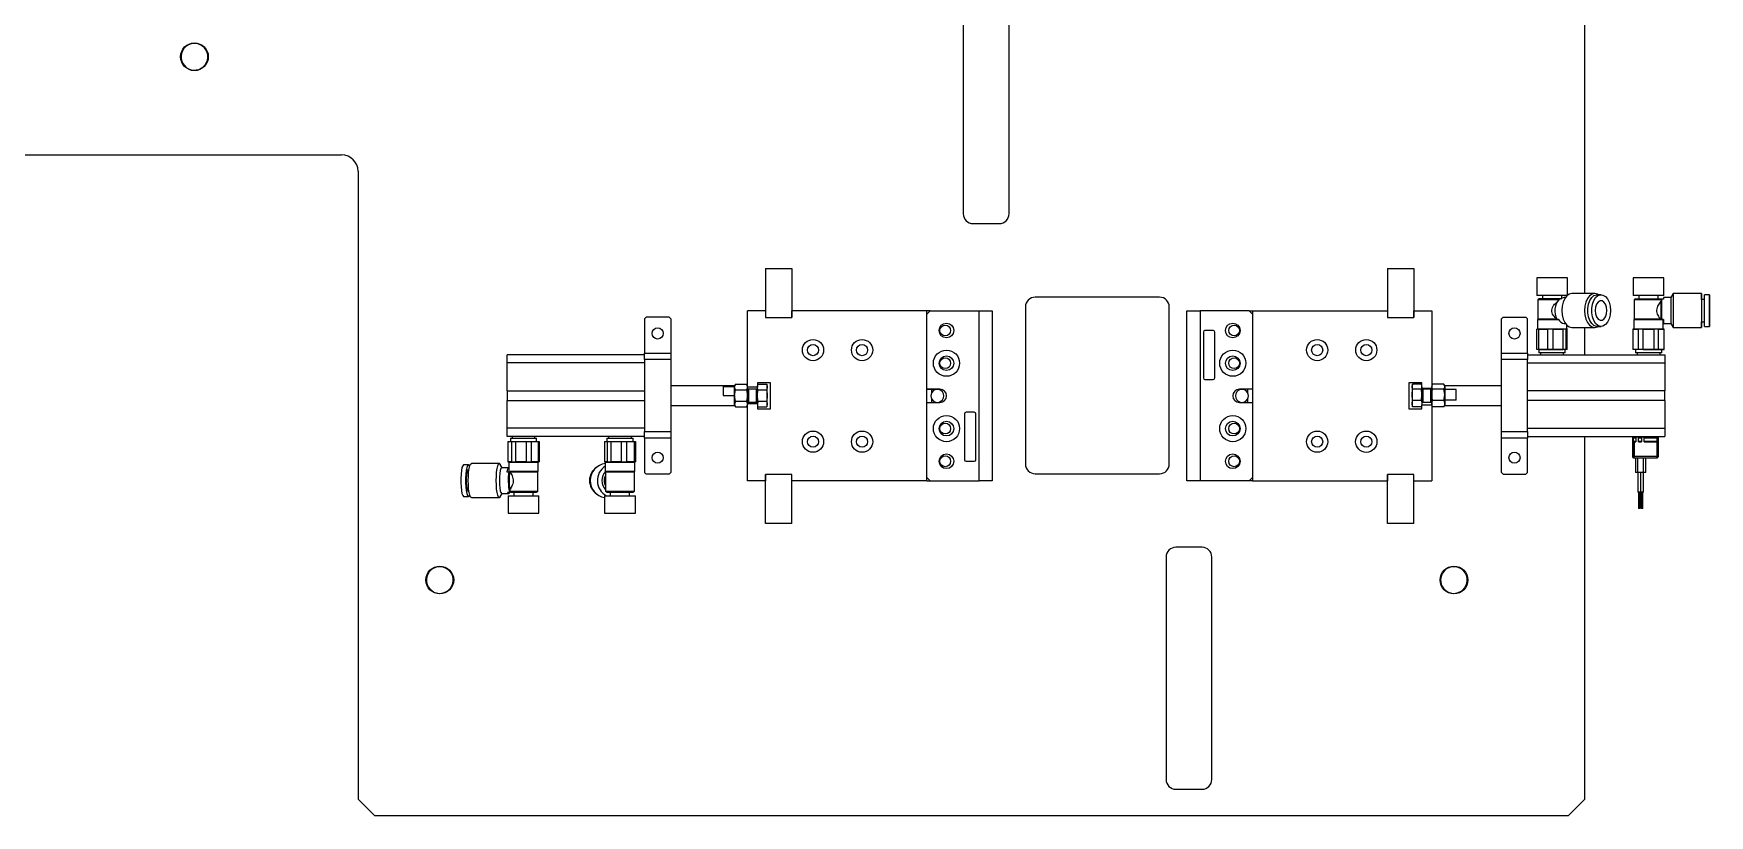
# Model space of a CAD drawing. Header units: millimetres. Extents: x 15 to 836, y 5 to 589.
# Drawn here: x 155.5 to 411.6, y 291.2 to 410.8 of the extents above; entities that cross this region are included whole.
import ezdxf

# ---------------------------------------------------------------- set-up
doc = ezdxf.new("R2010")
doc.units = ezdxf.units.MM

msp = doc.modelspace()

# ---------------------------------------------------------------- linework, layer by layer
at = {"color": 7, "linetype": 'Continuous', "lineweight": 25}
for p, q in [((392.56, 371.03), (392.56, 428.44)), ((297.56, 417.23), (297.56, 383.23)), ((304.56, 383.23), (304.56, 417.23)), ((82.56, 392.23), (202.56, 392.23)), ((205.06, 389.73), (205.06, 293.73)), ((299.06, 381.73), (303.06, 381.73)), ((267.35, 374.88), (271.35, 374.88)), ((267.35, 374.88), (267.35, 367.38)), ((271.35, 374.88), (271.35, 367.38)), ((362.41, 374.88), (366.41, 374.88)), ((362.41, 374.88), (362.41, 367.38)), ((366.41, 374.88), (366.41, 367.38)), ((385.21, 373.43), (385.21, 370.75)), ((386.17, 373.43), (385.21, 373.43)), ((389.91, 373.43), (386.17, 373.43)), ((389.91, 370.78), (389.91, 373.43)), ((399.96, 373.43), (399.96, 370.75)), ((402.31, 373.43), (399.96, 373.43)), ((404.66, 373.43), (402.31, 373.43)), ((404.66, 370.75), (404.66, 373.43)), ((307.06, 368.98), (307.06, 344.98)), ((327.56, 370.48), (308.56, 370.48)), ((329.06, 344.98), (329.06, 368.98)), ((386.17, 370.75), (385.21, 370.75)), ((385.61, 370.2), (385.36, 370.06)), ((385.36, 370.06), (385.36, 367.1)), ((388.51, 370.06), (385.36, 370.06)), ((388.9, 370.2), (385.61, 370.2)), ((386.09, 370.75), (386.09, 370.2)), ((389.89, 370.75), (386.17, 370.75)), ((388.87, 370.18), (388.63, 370.18)), ((389.04, 370.3), (389.04, 370.75)), ((389.57, 370.4), (389.41, 370.4)), ((394.08, 371.03), (390.58, 371.03)), ((395.04, 370.85), (394.44, 370.85)), ((402.31, 370.75), (399.96, 370.75)), ((400.36, 370.2), (400.11, 370.06)), ((400.11, 370.06), (400.11, 367.1)), ((404.28, 370.06), (400.11, 370.06)), ((400.36, 370.2), (404.26, 370.2)), ((400.84, 370.75), (400.84, 370.2)), ((404.66, 370.75), (402.31, 370.75)), ((403.79, 370.2), (403.79, 370.75)), ((404.21, 369.85), (404.28, 370.06)), ((404.28, 370.06), (404.23, 370.18)), ((404.61, 370.18), (404.31, 370.18)), ((405.7, 370.4), (404.61, 370.4)), ((406.06, 371.03), (405.7, 370.4)), ((410.41, 371.03), (406.06, 371.03)), ((410.86, 370.13), (410.41, 370.13)), ((411.61, 370.85), (410.86, 370.85)), ((249.1, 367.43), (248.85, 367.18)), ((248.85, 367.18), (248.85, 361.93)), ((252.6, 367.43), (249.1, 367.43)), ((252.85, 367.18), (252.6, 367.43)), ((252.85, 367.18), (252.85, 361.93)), ((267.35, 368.38), (264.6, 368.38)), ((264.6, 356.73), (264.6, 368.38)), ((267.35, 368.38), (267.35, 367.38)), ((267.35, 367.38), (271.35, 367.38)), ((292, 368.38), (271.35, 368.38)), ((271.35, 367.38), (271.35, 368.38)), ((292.5, 368.38), (292, 368.38)), ((292.5, 368.38), (292, 367.88)), ((292, 342.38), (292, 368.38)), ((292.5, 368.38), (300, 368.38)), ((300, 342.38), (300, 368.38)), ((300, 368.38), (302, 368.38)), ((302, 368.38), (302, 342.38)), ((331.76, 342.38), (331.76, 368.38)), ((331.76, 368.38), (333.76, 368.38)), ((333.76, 368.38), (333.76, 342.38)), ((341.26, 368.38), (333.76, 368.38)), ((341.26, 368.38), (341.76, 368.38)), ((341.76, 367.88), (341.26, 368.38)), ((341.76, 368.38), (341.76, 342.38)), ((341.76, 368.38), (362.41, 368.38)), ((362.41, 368.38), (362.41, 367.38)), ((362.41, 367.38), (366.41, 367.38)), ((366.41, 367.38), (366.41, 368.38)), ((366.41, 368.38), (369.16, 368.38)), ((369.16, 368.38), (369.16, 356.53)), ((380.06, 367.43), (379.81, 367.18)), ((379.81, 361.93), (379.81, 367.18)), ((380.06, 367.43), (383.56, 367.43)), ((383.81, 367.18), (383.56, 367.43)), ((383.81, 361.93), (383.81, 367.18)), ((385.41, 367.1), (385.31, 367)), ((385.31, 367), (385.31, 365.6)), ((388.6, 367), (385.31, 367)), ((388.31, 367.1), (385.36, 367.1)), ((388.32, 367.08), (388.26, 367.1)), ((388.56, 367.08), (388.32, 367.08)), ((389.41, 366.45), (389.57, 366.45)), ((400.16, 367.1), (400.06, 367)), ((400.06, 367), (400.06, 365.6)), ((404.56, 367), (400.06, 367)), ((404.14, 367.1), (400.11, 367.1)), ((404.13, 367.08), (404.08, 367.1)), ((404.21, 367.08), (404.13, 367.08)), ((404.31, 367.08), (404.21, 367.08)), ((404.61, 367.08), (404.31, 367.08)), ((404.56, 367), (404.49, 367.08)), ((404.56, 365.6), (404.56, 367)), ((404.61, 366.45), (405.7, 366.45)), ((405.7, 366.45), (406.06, 365.83)), ((410.41, 366.73), (410.86, 366.73)), ((334.26, 365.13), (334.26, 358.13)), ((335.76, 365.38), (334.51, 365.38)), ((336.01, 358.13), (336.01, 365.13)), ((385.31, 365.6), (385.22, 365.58)), ((385.22, 365.58), (385.25, 365.58)), ((385.25, 365.58), (385.23, 365.56)), ((385.55, 365.56), (385.23, 365.56)), ((385.23, 362.45), (385.23, 365.56)), ((389.81, 365.6), (385.31, 365.6)), ((385.55, 365.56), (385.7, 365.58)), ((385.55, 362.49), (385.55, 365.56)), ((385.7, 365.58), (386.75, 365.58)), ((386.75, 365.58), (386.9, 365.56)), ((387.7, 365.56), (386.9, 365.56)), ((386.9, 362.49), (386.9, 365.56)), ((387.7, 365.56), (387.86, 365.58)), ((387.7, 362.49), (387.7, 365.56)), ((387.86, 365.58), (389.06, 365.58)), ((389.06, 365.58), (389.23, 365.56)), ((389.71, 365.56), (389.23, 365.56)), ((389.23, 362.49), (389.23, 365.56)), ((389.71, 365.56), (389.73, 365.58)), ((389.71, 362.45), (389.71, 365.56)), ((389.73, 365.58), (389.91, 365.58)), ((389.81, 365.6), (389.81, 366.17)), ((389.91, 365.58), (389.81, 365.6)), ((389.89, 362.45), (389.89, 365.56)), ((390.58, 365.83), (394.08, 365.83)), ((392.56, 361.68), (392.56, 365.83)), ((394.44, 366), (395.04, 366)), ((400.06, 365.6), (399.91, 365.56)), ((399.91, 365.56), (399.91, 362.45)), ((399.95, 365.56), (399.91, 365.56)), ((399.95, 365.56), (400.04, 365.58)), ((399.95, 362.45), (399.95, 365.56)), ((400.04, 365.58), (400.69, 365.58)), ((404.56, 365.6), (400.06, 365.6)), ((400.69, 365.58), (400.78, 365.56)), ((401.48, 365.56), (400.78, 365.56)), ((400.78, 362.45), (400.78, 365.56)), ((401.48, 365.56), (401.66, 365.58)), ((401.48, 362.49), (401.48, 365.56)), ((401.66, 365.58), (402.97, 365.58)), ((402.97, 365.58), (403.15, 365.56)), ((403.84, 365.56), (403.15, 365.56)), ((403.15, 362.49), (403.15, 365.56)), ((403.84, 365.56), (403.93, 365.58)), ((403.84, 362.49), (403.84, 365.56)), ((403.93, 365.58), (404.59, 365.58)), ((404.71, 365.56), (404.56, 365.6)), ((404.59, 365.58), (404.68, 365.56)), ((404.68, 365.56), (404.71, 365.56)), ((404.68, 362.49), (404.68, 365.56)), ((404.71, 362.45), (404.71, 365.56)), ((406.06, 365.83), (410.41, 365.83)), ((410.86, 366), (411.61, 366)), ((248.85, 361.68), (227.85, 361.68)), ((227.85, 360.42), (227.85, 361.68)), ((248.85, 360.93), (248.85, 361.93)), ((248.85, 361.93), (252.85, 361.93)), ((252.85, 361.93), (252.85, 360.93)), ((379.81, 361.93), (383.81, 361.93)), ((379.81, 360.93), (379.81, 361.93)), ((383.81, 361.93), (383.81, 360.93)), ((383.81, 361.68), (404.81, 361.68)), ((385.38, 362.45), (385.23, 362.45)), ((386.96, 362.45), (385.38, 362.45)), ((385.55, 362.49), (386.9, 362.49)), ((385.56, 362.45), (385.56, 361.95)), ((389.56, 361.95), (385.56, 361.95)), ((385.81, 361.95), (385.81, 361.68)), ((386.9, 362.49), (387.7, 362.49)), ((386.9, 362.49), (386.96, 362.45)), ((387.66, 362.45), (386.96, 362.45)), ((387.7, 362.49), (387.66, 362.45)), ((389.47, 362.45), (387.66, 362.45)), ((387.7, 362.49), (389.23, 362.49)), ((389.31, 361.68), (389.31, 361.95)), ((389.71, 362.45), (389.47, 362.45)), ((389.56, 361.95), (389.56, 362.45)), ((389.89, 362.45), (389.71, 362.45)), ((399.95, 362.45), (399.91, 362.45)), ((400.78, 362.45), (399.95, 362.45)), ((400.31, 362.45), (400.31, 361.95)), ((404.31, 361.95), (400.31, 361.95)), ((400.56, 361.95), (400.56, 361.68)), ((401.15, 362.45), (400.78, 362.45)), ((403.12, 362.45), (401.15, 362.45)), ((401.48, 362.49), (403.15, 362.49)), ((403.15, 362.49), (403.12, 362.45)), ((403.73, 362.45), (403.12, 362.45)), ((403.15, 362.49), (403.84, 362.49)), ((403.84, 362.49), (403.73, 362.45)), ((404.71, 362.45), (403.73, 362.45)), ((403.84, 362.49), (404.68, 362.49)), ((404.06, 361.68), (404.06, 361.95)), ((404.31, 361.95), (404.31, 362.45)), ((404.81, 361.68), (404.81, 360.42)), ((248.85, 360.42), (227.85, 360.42)), ((227.85, 356.18), (227.85, 360.42)), ((248.85, 360.93), (248.85, 349.93)), ((252.85, 360.93), (248.85, 360.93)), ((252.85, 360.93), (252.85, 349.93)), ((383.81, 360.93), (379.81, 360.93)), ((379.81, 349.93), (379.81, 360.93)), ((383.81, 349.93), (383.81, 360.93)), ((383.81, 360.42), (404.81, 360.42)), ((404.81, 360.42), (404.81, 356.18)), ((227.85, 356.18), (248.85, 356.18)), ((227.85, 356.18), (227.85, 354.68)), ((262.6, 356.93), (252.85, 356.93)), ((260.85, 356.81), (262.6, 356.81)), ((260.85, 356.81), (260.85, 355.42)), ((262.73, 357.16), (262.6, 356.93)), ((262.6, 356.73), (262.73, 357.16)), ((262.6, 356.73), (262.6, 356.93)), ((262.73, 356.3), (262.6, 356.73)), ((262.6, 355.43), (262.6, 356.73)), ((262.6, 355.43), (262.73, 356.3)), ((262.73, 357.16), (264.46, 357.16)), ((262.73, 356.3), (264.46, 356.3)), ((264.6, 356.93), (264.46, 357.16)), ((264.46, 357.16), (264.6, 356.73)), ((264.6, 356.73), (264.46, 356.3)), ((264.46, 356.3), (264.6, 355.43)), ((264.6, 355.43), (264.6, 356.73)), ((266.1, 356.73), (264.6, 356.73)), ((265.97, 356.43), (264.72, 356.43)), ((268.1, 357.38), (266.1, 357.38)), ((266.1, 357.38), (266.1, 356.73)), ((266.16, 357.17), (266.1, 356.93)), ((266.1, 356.73), (266.16, 357.16)), ((266.16, 356.3), (266.1, 356.73)), ((266.1, 355.43), (266.1, 356.73)), ((266.1, 355.43), (266.16, 356.3)), ((266.16, 357.16), (267.54, 357.16)), ((266.16, 356.3), (267.54, 356.3)), ((267.6, 356.93), (267.54, 357.16)), ((267.54, 357.16), (267.6, 356.73)), ((267.6, 356.73), (267.54, 356.3)), ((267.54, 356.3), (267.6, 355.43)), ((267.6, 356.73), (267.6, 356.93)), ((267.6, 355.43), (267.6, 356.73)), ((268.1, 353.38), (268.1, 357.38)), ((292, 356.39), (294, 356.39)), ((294, 356.39), (292, 356.39)), ((292.75, 355.89), (292.75, 356.39)), ((294, 356.39), (294.18, 356.37)), ((334.51, 357.88), (335.76, 357.88)), ((339.76, 356.39), (339.58, 356.37)), ((341.76, 356.39), (339.76, 356.39)), ((341.76, 356.39), (339.76, 356.39)), ((341.01, 356.39), (341.01, 355.89)), ((367.66, 357.38), (365.66, 357.38)), ((365.66, 357.38), (365.66, 353.38)), ((366.23, 357.17), (366.16, 356.93)), ((366.16, 356.79), (366.23, 357.15)), ((366.16, 356.93), (366.16, 356.79)), ((366.23, 356.43), (366.16, 356.79)), ((366.16, 356.79), (366.16, 355.57)), ((366.16, 355.57), (366.23, 356.43)), ((367.6, 357.15), (366.23, 357.15)), ((367.6, 356.43), (366.23, 356.43)), ((367.66, 356.93), (367.6, 357.17)), ((367.6, 357.15), (367.61, 357.08)), ((367.66, 356.79), (367.6, 356.43)), ((367.66, 355.57), (367.6, 356.43)), ((367.66, 356.53), (367.66, 357.38)), ((367.66, 356.53), (367.66, 355.57)), ((369.16, 356.53), (367.66, 356.53)), ((369.04, 356.43), (367.79, 356.43)), ((369.3, 357.16), (369.16, 356.93)), ((369.16, 356.79), (369.3, 357.15)), ((369.3, 356.43), (369.16, 356.79)), ((369.16, 356.53), (369.16, 355.57)), ((369.16, 355.57), (369.3, 356.43)), ((371.03, 357.15), (369.3, 357.15)), ((371.03, 356.43), (369.3, 356.43)), ((371.16, 356.93), (371.03, 357.16)), ((371.03, 357.15), (371.16, 356.79)), ((371.16, 356.79), (371.03, 356.43)), ((371.16, 355.57), (371.03, 356.43)), ((379.81, 356.93), (371.16, 356.93)), ((371.16, 356.79), (371.16, 356.93)), ((371.16, 356.79), (371.16, 355.57)), ((372.91, 356.37), (371.16, 356.37)), ((372.91, 354.72), (372.91, 356.37)), ((404.81, 356.18), (383.81, 356.18)), ((404.81, 354.68), (404.81, 356.18)), ((227.85, 354.68), (248.85, 354.68)), ((227.85, 350.44), (227.85, 354.68)), ((252.85, 353.93), (262.6, 353.93)), ((260.85, 355.42), (262.6, 355.42)), ((262.73, 354.56), (262.6, 355.43)), ((262.6, 354.13), (262.6, 355.43)), ((262.6, 355.42), (262.6, 354.13)), ((262.73, 354.56), (262.6, 354.13)), ((262.6, 354.13), (262.73, 353.7)), ((262.6, 353.93), (262.6, 354.13)), ((262.6, 353.93), (262.73, 353.7)), ((262.73, 354.56), (264.46, 354.56)), ((262.73, 353.7), (264.46, 353.7)), ((264.6, 355.43), (264.46, 354.56)), ((264.46, 354.56), (264.6, 354.13)), ((264.6, 354.13), (264.46, 353.7)), ((264.46, 353.69), (264.6, 353.93)), ((264.6, 354.23), (264.6, 355.43)), ((264.6, 342.38), (264.6, 354.23)), ((264.6, 354.23), (266.1, 354.23)), ((264.72, 354.43), (265.97, 354.43)), ((266.16, 354.56), (266.1, 355.43)), ((266.1, 354.23), (266.1, 355.43)), ((266.16, 354.56), (266.1, 354.13)), ((266.1, 354.23), (266.1, 353.38)), ((266.1, 353.93), (266.16, 353.69)), ((266.16, 354.56), (267.54, 354.56)), ((266.16, 353.7), (267.54, 353.7)), ((267.53, 353.69), (267.6, 353.93)), ((267.6, 355.43), (267.54, 354.56)), ((267.54, 354.56), (267.6, 354.13)), ((267.6, 354.13), (267.54, 353.7)), ((267.6, 354.13), (267.6, 355.43)), ((267.6, 353.93), (267.6, 354.13)), ((292, 354.38), (294, 354.38)), ((292.75, 354.38), (292.75, 354.88)), ((339.76, 354.38), (341.76, 354.38)), ((341.01, 354.88), (341.01, 354.38)), ((366.16, 355.57), (366.16, 354.2)), ((366.23, 354.7), (366.16, 355.57)), ((366.16, 354.2), (366.23, 354.7)), ((366.23, 353.7), (366.16, 354.2)), ((366.16, 354.2), (366.16, 353.93)), ((366.16, 353.93), (366.23, 353.69)), ((366.21, 353.78), (366.23, 353.7)), ((367.6, 354.7), (366.23, 354.7)), ((367.6, 353.7), (366.23, 353.7)), ((367.6, 354.7), (367.66, 355.57)), ((367.6, 354.7), (367.66, 354.2)), ((367.66, 354.2), (367.6, 353.7)), ((367.6, 353.69), (367.66, 353.93)), ((367.6, 353.7), (367.61, 353.78)), ((367.66, 355.57), (367.66, 354.2)), ((367.66, 354.2), (367.66, 354.03)), ((367.66, 353.38), (367.66, 354.03)), ((367.66, 354.03), (369.16, 354.03)), ((367.79, 354.43), (369.04, 354.43)), ((369.16, 355.57), (369.16, 354.2)), ((369.3, 354.7), (369.16, 355.57)), ((369.16, 354.2), (369.3, 354.7)), ((369.3, 353.7), (369.16, 354.2)), ((369.16, 354.2), (369.16, 354.03)), ((369.16, 354.03), (369.16, 342.38)), ((369.16, 353.93), (369.3, 353.69)), ((369.27, 353.78), (369.3, 353.7)), ((371.03, 354.7), (369.3, 354.7)), ((371.03, 353.7), (369.3, 353.7)), ((371.03, 354.7), (371.16, 355.57)), ((371.03, 354.7), (371.16, 354.2)), ((371.16, 354.2), (371.03, 353.7)), ((371.03, 353.69), (371.16, 353.93)), ((371.03, 353.7), (371.06, 353.78)), ((371.16, 355.57), (371.16, 354.2)), ((371.16, 354.2), (371.16, 354.72)), ((372.91, 354.72), (371.16, 354.72)), ((371.16, 354.2), (371.16, 353.93)), ((371.16, 353.93), (379.81, 353.93)), ((404.81, 354.68), (383.81, 354.68)), ((404.81, 354.68), (404.81, 350.44)), ((266.1, 353.38), (268.1, 353.38)), ((297.75, 352.63), (297.75, 345.63)), ((299.25, 352.88), (298, 352.88)), ((299.5, 345.63), (299.5, 352.63)), ((365.66, 353.38), (367.66, 353.38)), ((248.85, 350.44), (227.85, 350.44)), ((227.85, 349.18), (227.85, 350.44)), ((248.85, 349.18), (227.85, 349.18)), ((227.98, 348.4), (228.64, 348.4)), ((228.35, 348.9), (228.35, 348.4)), ((228.35, 348.9), (232.35, 348.9)), ((228.51, 348.36), (228.64, 348.4)), ((228.6, 349.18), (228.6, 348.9)), ((228.64, 348.4), (229.17, 348.4)), ((229.12, 348.36), (229.17, 348.4)), ((229.17, 348.4), (231.11, 348.4)), ((231.11, 348.4), (231.52, 348.4)), ((231.52, 348.4), (231.52, 345.29)), ((231.52, 348.4), (232.6, 348.4)), ((232.1, 348.9), (232.1, 349.18)), ((232.35, 348.4), (232.35, 348.9)), ((232.6, 348.4), (232.6, 345.29)), ((232.6, 348.4), (232.75, 348.4)), ((232.75, 348.4), (232.75, 345.29)), ((242.71, 348.36), (242.86, 348.4)), ((242.86, 348.4), (243.35, 348.4)), ((243.1, 348.9), (243.1, 348.4)), ((243.1, 348.9), (247.1, 348.9)), ((243.35, 349.18), (243.35, 348.9)), ((243.35, 348.4), (243.69, 348.4)), ((243.69, 348.4), (243.69, 345.29)), ((243.69, 348.4), (245.3, 348.4)), ((245.3, 348.4), (245.3, 345.29)), ((245.3, 348.4), (246.07, 348.4)), ((246.07, 348.4), (246.07, 345.29)), ((246.07, 348.4), (247.27, 348.4)), ((246.85, 348.9), (246.85, 349.18)), ((247.1, 348.4), (247.1, 348.9)), ((247.27, 348.4), (247.27, 345.29)), ((247.27, 348.4), (247.48, 348.4)), ((247.48, 348.4), (247.48, 345.29)), ((248.85, 349.93), (252.85, 349.93)), ((248.85, 348.93), (248.85, 349.93)), ((252.85, 348.93), (248.85, 348.93)), ((248.85, 348.93), (248.85, 343.68)), ((252.85, 349.93), (252.85, 348.93)), ((252.85, 348.93), (252.85, 343.68)), ((379.81, 349.93), (383.81, 349.93)), ((379.81, 348.93), (379.81, 349.93)), ((383.81, 348.93), (379.81, 348.93)), ((379.81, 343.68), (379.81, 348.93)), ((383.81, 350.44), (404.81, 350.44)), ((383.81, 349.93), (383.81, 348.93)), ((383.81, 349.18), (404.81, 349.18)), ((383.81, 343.68), (383.81, 348.93)), ((392.56, 293.73), (392.56, 349.18)), ((399.85, 349.18), (399.85, 346.08)), ((399.91, 349.18), (399.91, 349.04)), ((399.91, 349.04), (400.35, 349.04)), ((399.91, 348.95), (399.94, 348.59)), ((399.91, 348.95), (400.35, 348.95)), ((399.94, 348.59), (399.94, 346.18)), ((399.99, 348.46), (400.35, 348.46)), ((400.35, 349.08), (400.35, 349.18)), ((400.75, 349.08), (400.35, 349.08)), ((400.35, 349.08), (400.35, 348.37)), ((400.75, 349.18), (400.75, 349.08)), ((400.75, 348.37), (400.75, 349.08)), ((400.75, 349.04), (401.25, 349.04)), ((400.75, 348.95), (401.25, 348.95)), ((400.75, 348.46), (401.25, 348.46)), ((401.25, 349.08), (401.25, 349.18)), ((401.65, 349.08), (401.25, 349.08)), ((401.25, 349.08), (401.25, 348.37)), ((401.65, 349.18), (401.65, 349.08)), ((401.65, 348.37), (401.65, 349.08)), ((401.65, 349.04), (403.6, 349.04)), ((401.65, 348.95), (403.6, 348.95)), ((401.65, 348.46), (403.6, 348.46)), ((403.6, 348.95), (403.6, 349.04)), ((403.6, 349.04), (403.75, 349.04)), ((403.6, 348.46), (403.6, 348.95)), ((403.6, 348.37), (403.6, 348.46)), ((403.75, 349.18), (403.75, 349.04)), ((403.75, 349.04), (403.75, 348.86)), ((403.75, 348.86), (403.75, 348.37)), ((404.81, 350.44), (404.81, 349.18)), ((228.51, 348.36), (227.95, 348.36)), ((227.95, 348.36), (227.95, 345.29)), ((229.12, 348.36), (228.51, 348.36)), ((228.51, 348.36), (228.51, 345.29)), ((230.76, 348.36), (229.12, 348.36)), ((229.12, 348.36), (229.12, 345.29)), ((230.76, 348.36), (230.76, 345.29)), ((243.13, 348.36), (242.71, 348.36)), ((242.71, 348.36), (242.71, 345.29)), ((243.13, 348.36), (243.13, 345.29)), ((399.85, 346.08), (399.93, 346.08)), ((399.94, 346.18), (400.09, 346.18)), ((400.08, 345.93), (400, 345.93)), ((400, 345.93), (400, 345.93)), ((400.08, 345.93), (403.6, 345.93)), ((400.09, 348.37), (400.09, 346.18)), ((400.09, 348.37), (400.35, 348.37)), ((400.09, 346.18), (403.6, 346.18)), ((400.3, 345.93), (400.3, 343.68)), ((400.67, 343.68), (400.67, 345.93)), ((400.75, 348.37), (401.25, 348.37)), ((401.53, 343.68), (401.53, 345.93)), ((401.65, 348.37), (403.6, 348.37)), ((401.9, 343.68), (401.9, 345.93)), ((403.6, 346.18), (403.6, 348.37)), ((403.6, 348.37), (403.75, 348.37)), ((403.6, 346.18), (403.75, 346.18)), ((403.6, 345.93), (403.6, 346.18)), ((403.75, 348.37), (403.75, 346.18)), ((403.75, 346.18), (403.75, 346.08)), ((221.94, 344.85), (221.2, 344.85)), ((222.02, 344.13), (221.94, 344.13)), ((226.66, 345.03), (222.38, 345.03)), ((227.07, 344.4), (226.81, 344.89)), ((228.09, 344.4), (227.02, 344.4)), ((227.82, 343.78), (228.12, 343.78)), ((228.01, 345.28), (227.95, 345.29)), ((227.96, 345.29), (228.1, 345.25)), ((228.45, 345.28), (228.01, 345.28)), ((228.1, 345.25), (228.1, 343.85)), ((228.1, 345.25), (232.6, 345.25)), ((228.1, 343.85), (228.17, 343.78)), ((228.12, 343.78), (228.26, 343.78)), ((228.26, 343.78), (228.34, 343.78)), ((228.32, 343.75), (232.55, 343.75)), ((228.33, 343.85), (232.6, 343.85)), ((228.34, 343.78), (228.38, 343.75)), ((228.51, 345.29), (228.45, 345.28)), ((228.51, 345.29), (229.12, 345.29)), ((229.29, 345.28), (229.12, 345.29)), ((230.58, 345.28), (229.29, 345.28)), ((230.76, 345.29), (230.58, 345.28)), ((230.76, 345.29), (231.52, 345.29)), ((231.63, 345.28), (231.52, 345.29)), ((232.48, 345.28), (231.63, 345.28)), ((232.6, 345.29), (232.48, 345.28)), ((232.5, 343.75), (232.6, 343.85)), ((232.55, 340.8), (232.55, 343.75)), ((232.6, 345.25), (232.73, 345.29)), ((232.6, 345.29), (232.75, 345.29)), ((232.6, 343.85), (232.6, 345.25)), ((232.73, 345.29), (232.75, 345.29)), ((242.76, 345.28), (242.71, 345.29)), ((242.75, 345.28), (242.85, 345.25)), ((243.08, 345.28), (242.75, 345.28)), ((242.85, 345.25), (242.85, 343.85)), ((242.85, 345.25), (247.35, 345.25)), ((242.85, 343.85), (242.95, 343.75)), ((242.85, 343.85), (247.35, 343.85)), ((242.9, 343.75), (242.9, 340.8)), ((242.9, 343.75), (247.3, 343.75)), ((243.13, 345.29), (243.08, 345.28)), ((243.13, 345.29), (243.69, 345.29)), ((243.86, 345.28), (243.69, 345.29)), ((245.12, 345.28), (243.86, 345.28)), ((245.3, 345.29), (245.12, 345.28)), ((245.3, 345.29), (246.07, 345.29)), ((246.2, 345.28), (246.07, 345.29)), ((247.14, 345.28), (246.2, 345.28)), ((247.27, 345.29), (247.14, 345.28)), ((247.25, 343.75), (247.35, 343.85)), ((247.27, 345.29), (247.48, 345.29)), ((247.3, 340.8), (247.3, 343.75)), ((247.35, 345.25), (247.44, 345.28)), ((247.35, 343.85), (247.35, 345.25)), ((247.44, 345.28), (247.48, 345.29)), ((247.44, 345.28), (247.44, 345.28)), ((248.85, 343.68), (249.1, 343.43)), ((252.6, 343.43), (249.1, 343.43)), ((252.6, 343.43), (252.85, 343.68)), ((271.35, 343.38), (267.35, 343.38)), ((267.35, 335.88), (267.35, 343.38)), ((267.35, 343.38), (267.35, 342.38)), ((271.35, 335.88), (271.35, 343.38)), ((271.35, 342.38), (271.35, 343.38)), ((298, 345.38), (299.25, 345.38)), ((308.56, 343.48), (327.56, 343.48)), ((362.41, 335.88), (362.41, 343.38)), ((366.41, 343.38), (362.41, 343.38)), ((362.41, 343.38), (362.41, 342.38)), ((366.41, 335.88), (366.41, 343.38)), ((366.41, 342.38), (366.41, 343.38)), ((379.81, 343.68), (380.06, 343.43)), ((380.06, 343.43), (383.56, 343.43)), ((383.56, 343.43), (383.81, 343.68)), ((400.67, 343.68), (400.3, 343.68)), ((400.65, 343.68), (400.65, 340.68)), ((401.53, 343.68), (400.67, 343.68)), ((401.1, 340.68), (401.1, 343.68)), ((401.1, 340.68), (401.1, 343.68)), ((401.9, 343.68), (401.53, 343.68)), ((401.55, 340.68), (401.55, 343.68)), ((221.94, 340.73), (222.02, 340.73)), ((228.28, 341.01), (228.24, 340.8)), ((228.24, 340.8), (228.36, 340.68)), ((228.24, 340.8), (232.55, 340.8)), ((232.3, 340.65), (232.55, 340.8)), ((242.9, 340.8), (243.15, 340.65)), ((242.9, 340.8), (247.3, 340.8)), ((247.05, 340.65), (247.3, 340.8)), ((267.35, 342.38), (264.6, 342.38)), ((292, 342.38), (271.35, 342.38)), ((292, 342.88), (292.5, 342.38)), ((292, 342.38), (292.5, 342.38)), ((292.5, 342.38), (300, 342.38)), ((302, 342.38), (300, 342.38)), ((333.76, 342.38), (331.76, 342.38)), ((341.26, 342.38), (333.76, 342.38)), ((341.26, 342.38), (341.76, 342.88)), ((341.76, 342.38), (341.26, 342.38)), ((341.76, 342.38), (362.41, 342.38)), ((366.41, 342.38), (369.16, 342.38)), ((221.2, 340), (221.94, 340)), ((222.38, 339.83), (226.66, 339.83)), ((226.81, 339.97), (227.07, 340.45)), ((227.02, 340.45), (228.09, 340.45)), ((227.92, 340.68), (228.21, 340.68)), ((228, 340.1), (228, 337.43)), ((228, 340.1), (229.92, 340.1)), ((228.35, 340.68), (228.4, 340.65)), ((228.4, 340.65), (232.3, 340.65)), ((228.87, 340.65), (228.87, 340.1)), ((229.92, 340.1), (232.7, 340.1)), ((231.82, 340.1), (231.82, 340.65)), ((232.7, 337.43), (232.7, 340.1)), ((242.75, 340.1), (242.75, 337.43)), ((242.75, 340.1), (247.45, 340.1)), ((243.15, 340.65), (247.05, 340.65)), ((243.62, 340.65), (243.62, 340.1)), ((246.57, 340.1), (246.57, 340.65)), ((247.45, 337.43), (247.45, 340.1)), ((401.1, 340.68), (400.65, 340.68)), ((400.75, 340.68), (400.75, 338.18)), ((401, 338.18), (400.75, 338.18)), ((401, 338.18), (401, 340.68)), ((401.55, 340.68), (401.1, 340.68)), ((401.1, 340.68), (401.1, 340.68)), ((401.2, 340.68), (401.2, 338.18)), ((401.45, 338.18), (401.2, 338.18)), ((401.45, 338.18), (401.45, 340.68)), ((228, 337.43), (229.92, 337.43)), ((229.92, 337.43), (232.7, 337.43)), ((242.75, 337.43), (247.45, 337.43)), ((271.35, 335.88), (267.35, 335.88)), ((366.41, 335.88), (362.41, 335.88)), ((328.56, 330.73), (328.56, 296.73)), ((334.06, 332.23), (330.06, 332.23)), ((335.56, 296.73), (335.56, 330.73)), ((330.06, 295.23), (334.06, 295.23)), ((205.06, 293.73), (207.56, 291.23)), ((390.06, 291.23), (392.56, 293.73)), ((207.56, 291.23), (390.06, 291.23))]:
    msp.add_line(p, q, dxfattribs=at)
at = {"color": 8, "linetype": 'Continuous', "lineweight": 25}
for p, q in [((178.23, 408.12), (178.15, 408.16)), ((181.9, 406.33), (181.97, 406.3)), ((264.72, 356.43), (264.72, 354.43)), ((265.97, 354.56), (265.97, 356.43)), ((367.79, 356.43), (367.79, 355.52)), ((369.04, 354.43), (369.04, 356.43)), ((265.97, 354.43), (265.97, 354.56)), ((367.79, 355.52), (367.79, 354.43)), ((399.85, 349.18), (399.85, 346.08)), ((403.6, 349.04), (403.6, 349.18)), ((399.85, 346.08), (399.85, 346.08)), ((215.73, 328.12), (215.65, 328.16)), ((370.73, 328.12), (370.65, 328.16)), ((219.4, 326.33), (219.47, 326.3)), ((374.4, 326.33), (374.47, 326.3))]:
    msp.add_line(p, q, dxfattribs=at)
at = {"color": 7, "linetype": 'Continuous', "lineweight": 25, "flags": 128}
for points in [[(390.58, 371.03), (390.18, 370.94), (389.81, 370.68), (389.49, 370.27), (389.24, 369.73), (389.09, 369.1), (389.03, 368.43), (389.09, 367.76), (389.24, 367.13), (389.49, 366.59), (389.81, 366.18), (390.18, 365.92), (390.58, 365.83), (390.58, 365.83)], [(394.63, 370.85), (394.48, 370.94), (394.08, 371.03), (393.68, 370.94), (393.3, 370.68), (392.98, 370.27), (392.74, 369.73), (392.58, 369.1), (392.53, 368.43), (392.58, 367.76), (392.74, 367.13), (392.98, 366.59), (393.3, 366.18), (393.68, 365.92), (394.08, 365.83), (394.48, 365.92), (394.63, 366)], [(394.44, 366), (394.34, 366.01), (393.96, 366.14), (393.61, 366.45), (393.32, 366.9), (393.12, 367.46), (393.01, 368.1), (393.01, 368.76), (393.12, 369.4), (393.32, 369.96), (393.61, 370.41), (393.96, 370.71), (394.34, 370.85), (394.44, 370.85)], [(396.48, 368.43), (396.43, 367.77), (396.27, 367.17), (396.03, 366.66), (395.7, 366.28), (395.33, 366.05), (394.94, 366.01), (394.56, 366.14), (394.21, 366.45), (393.92, 366.9), (393.72, 367.46), (393.61, 368.1), (393.61, 368.76), (393.72, 369.4), (393.92, 369.96), (394.21, 370.41), (394.56, 370.71), (394.94, 370.85), (395.33, 370.8), (395.7, 370.58), (396.03, 370.2), (396.27, 369.69), (396.43, 369.08), (396.48, 368.43)], [(395.93, 368.43), (395.88, 368.94), (395.72, 369.39), (395.49, 369.73), (395.2, 369.91), (394.89, 369.91), (394.6, 369.73), (394.36, 369.39), (394.2, 368.94), (394.15, 368.43), (394.2, 367.92), (394.36, 367.46), (394.6, 367.13), (394.89, 366.95), (395.2, 366.95), (395.49, 367.13), (395.72, 367.46), (395.88, 367.92), (395.93, 368.43)], [(404.21, 367.08), (404.21, 367.37), (404.21, 367.71), (404.21, 368.09), (404.21, 368.48), (404.21, 368.87), (404.21, 369.24), (404.21, 369.57), (404.21, 369.85)], [(404.31, 367.08), (404.31, 367.44), (404.31, 367.86), (404.31, 368.31), (404.31, 368.76), (404.31, 369.2), (404.31, 369.59), (404.31, 369.92), (404.31, 370.18)], [(406.06, 371.03), (406.06, 370.94), (406.06, 370.68), (406.06, 370.27), (406.06, 369.73), (406.06, 369.1), (406.06, 368.43), (406.06, 367.76), (406.06, 367.13), (406.06, 366.59), (406.06, 366.18), (406.06, 365.92), (406.06, 365.83)], [(410.42, 370.13), (410.42, 370.27), (410.42, 370.68), (410.41, 370.94), (410.41, 371.03), (410.41, 370.94), (410.41, 370.68), (410.41, 370.27), (410.41, 369.73), (410.41, 369.1), (410.41, 368.43), (410.41, 367.76), (410.41, 367.13), (410.41, 366.59), (410.41, 366.18), (410.41, 365.92), (410.41, 365.83), (410.41, 365.92), (410.42, 366.18), (410.42, 366.59), (410.42, 366.73)], [(410.41, 370.13), (410.41, 370.12), (410.41, 369.98), (410.41, 369.68), (410.41, 369.24), (410.41, 368.71), (410.41, 368.15), (410.41, 367.62), (410.41, 367.18), (410.41, 366.87), (410.41, 366.74), (410.41, 366.73)], [(410.86, 366), (410.86, 366.01), (410.86, 366.14), (410.86, 366.45), (410.86, 366.9), (410.86, 367.46), (410.86, 368.1), (410.86, 368.76), (410.86, 369.4), (410.86, 369.96), (410.86, 370.41), (410.86, 370.71), (410.86, 370.85), (410.86, 370.85)], [(411.62, 368.43), (411.62, 367.77), (411.62, 367.17), (411.62, 366.66), (411.61, 366.28), (411.61, 366.05), (411.61, 366.01), (411.61, 366.14), (411.61, 366.45), (411.61, 366.9), (411.61, 367.46), (411.61, 368.1), (411.61, 368.76), (411.61, 369.4), (411.61, 369.96), (411.61, 370.41), (411.61, 370.71), (411.61, 370.85), (411.61, 370.8), (411.61, 370.58), (411.62, 370.2), (411.62, 369.69), (411.62, 369.08), (411.62, 368.43)], [(411.62, 368.43), (411.62, 368.94), (411.61, 369.39), (411.61, 369.73), (411.61, 369.91), (411.61, 369.91), (411.61, 369.73), (411.61, 369.39), (411.61, 368.94), (411.61, 368.43), (411.61, 367.92), (411.61, 367.46), (411.61, 367.13), (411.61, 366.95), (411.61, 366.95), (411.61, 367.13), (411.61, 367.46), (411.62, 367.92), (411.62, 368.43)], [(400.09, 348.37), (400.05, 348.4), (400.02, 348.43), (399.99, 348.46)], [(403.6, 348.95), (403.63, 348.95), (403.66, 348.94), (403.68, 348.94), (403.71, 348.92), (403.72, 348.91), (403.74, 348.89), (403.75, 348.88), (403.75, 348.86)], [(403.6, 348.46), (403.63, 348.46), (403.66, 348.45), (403.68, 348.44), (403.71, 348.43), (403.72, 348.42), (403.74, 348.4), (403.75, 348.38), (403.75, 348.37)], [(221.2, 344.85), (221.17, 344.85), (221.06, 344.71), (220.95, 344.41), (220.86, 343.96), (220.8, 343.4), (220.77, 342.76), (220.77, 342.1), (220.8, 341.46), (220.86, 340.9), (220.95, 340.45), (221.06, 340.14), (221.17, 340.01), (221.2, 340)], [(222.13, 344.62), (222.03, 344.8), (221.91, 344.85), (221.79, 344.71), (221.69, 344.41), (221.6, 343.96), (221.54, 343.4), (221.5, 342.76), (221.5, 342.1), (221.54, 341.46), (221.6, 340.9), (221.69, 340.45), (221.79, 340.14), (221.91, 340.01), (222.03, 340.05), (222.13, 340.24)], [(221.94, 340.73), (221.92, 340.74), (221.82, 340.87), (221.73, 341.18), (221.67, 341.62), (221.64, 342.15), (221.64, 342.71), (221.67, 343.24), (221.73, 343.68), (221.82, 343.98), (221.92, 344.12), (221.94, 344.13)], [(222.38, 339.83), (222.26, 339.92), (222.15, 340.18), (222.05, 340.59), (221.97, 341.13), (221.93, 341.76), (221.91, 342.43), (221.93, 343.1), (221.97, 343.73), (222.05, 344.27), (222.15, 344.68), (222.26, 344.94), (222.38, 345.03)], [(226.81, 339.97), (226.78, 339.92), (226.66, 339.83), (226.54, 339.92), (226.42, 340.18), (226.33, 340.59), (226.25, 341.13), (226.2, 341.76), (226.19, 342.43), (226.2, 343.1), (226.25, 343.73), (226.33, 344.27), (226.42, 344.68), (226.54, 344.94), (226.66, 345.03), (226.78, 344.94), (226.81, 344.89)], [(227.02, 344.4), (226.99, 344.4), (226.88, 344.27), (226.79, 343.97), (226.72, 343.54), (226.67, 343.01), (226.66, 342.43)], [(228.1, 344.4), (228.09, 344.4), (228.01, 344.36), (227.94, 344.24), (227.88, 344.04), (227.82, 343.78)], [(226.66, 342.43), (226.67, 341.85), (226.72, 341.32), (226.79, 340.88), (226.88, 340.59), (226.99, 340.46), (227.02, 340.45)], [(242.9, 342.67), (242.88, 342.38), (242.9, 342.19)], [(227.92, 340.68), (227.96, 340.58), (228, 340.51), (228.04, 340.47), (228.09, 340.45), (228.13, 340.47), (228.17, 340.51), (228.21, 340.58), (228.25, 340.68)], [(243.42, 340.65), (243.56, 340.59), (243.62, 340.57)]]:
    msp.add_lwpolyline(points, dxfattribs=at)
at = {"color": 7, "linetype": 'Continuous', "lineweight": 25}
for centre, radius in [((180.06, 407.23), 2.12), ((295, 365.38), 1.12), ((338.76, 365.38), 1.12), ((250.85, 364.93), 0.851), ((274.6, 362.38), 1.62), ((282.1, 362.38), 1.62), ((294.81, 365.38), 0.825), ((338.96, 365.38), 0.825), ((351.66, 362.38), 1.62), ((359.16, 362.38), 1.62), ((381.81, 364.93), 0.851), ((274.6, 362.38), 0.85), ((282.1, 362.38), 0.85), ((295, 360.38), 2), ((295, 360.38), 1.12), ((294.81, 360.38), 0.825), ((338.76, 360.38), 2), ((338.76, 360.38), 1.12), ((338.96, 360.38), 0.825), ((351.66, 362.38), 0.85), ((359.16, 362.38), 0.85), ((295, 350.38), 2), ((295, 350.38), 1.12), ((294.81, 350.38), 0.825), ((338.76, 350.38), 2), ((338.76, 350.38), 1.12), ((338.96, 350.38), 0.825), ((274.6, 348.38), 1.62), ((274.6, 348.38), 0.85), ((282.1, 348.38), 1.62), ((282.1, 348.38), 0.85), ((351.66, 348.38), 1.62), ((351.66, 348.38), 0.85), ((359.16, 348.38), 1.63), ((359.16, 348.38), 0.85), ((250.85, 345.93), 0.851), ((295, 345.38), 1.12), ((294.81, 345.38), 0.825), ((338.76, 345.38), 1.12), ((338.96, 345.38), 0.825), ((381.81, 345.93), 0.851), ((217.56, 327.23), 2.12), ((372.56, 327.23), 2.12)]:
    msp.add_circle(centre, radius, dxfattribs=at)
for centre, radius, start, end in [((180.06, 407.23), 2.04, 154.0639, 334.0639), ((180.06, 407.23), 2.04, 334.0639, 154.0639), ((202.56, 389.73), 2.5, 0, 90), ((299.06, 383.23), 1.5, 180, 270), ((303.06, 383.23), 1.5, 270, 0), ((308.56, 368.98), 1.5, 90, 180), ((327.56, 368.98), 1.5, 0, 90), ((390.74, 368.4), 2.76, 139.9309, 208.5463), ((389.44, 369.58), 0.827, 91.5867, 133.3316), ((424.57, 370.21), 19.96, 179.4341, 180.0802), ((825.06, 368.98), 419.36, 179.8059, 180.0757), ((389.52, 367.5), 1.05, 203.4936, 264.3052), ((496.25, 366.99), 91.64, 179.9412, 180.332), ((825.05, 367.88), 419.35, 179.9243, 180.1941), ((334.51, 365.13), 0.25, 90, 180), ((335.76, 365.13), 0.25, 0, 90), ((264.72, 356.55), 0.125, 180, 270), ((265.97, 356.55), 0.125, 270, 0), ((293.6, 355.38), 0.989, 210.7481, 149.2519), ((294, 355.38), 1.01, 270, 90), ((334.51, 358.13), 0.25, 180, 270), ((335.76, 358.13), 0.25, 270, 0), ((339.76, 355.38), 1, 90, 270), ((340.16, 355.38), 0.989, 30.7481, 329.2519), ((367.79, 356.55), 0.125, 188.8279, 270), ((369.04, 356.55), 0.125, 270, 351.1721), ((264.72, 354.3), 0.125, 90, 180), ((265.97, 354.3), 0.125, 0, 90), ((293.6, 355.38), 0.989, 149.2519, 210.7481), ((340.16, 355.38), 0.989, 329.2519, 30.7481), ((367.79, 354.3), 0.125, 90, 180), ((369.04, 354.3), 0.125, 0, 90), ((298, 352.63), 0.25, 90, 180), ((299.25, 352.63), 0.25, 0, 90), ((400, 346.08), 0.15, 180, 270), ((400, 346.08), 0.15, 179.895, 269.8854), ((400.08, 346.08), 0.15, 179.8893, 269.8854), ((403.6, 346.08), 0.15, 270, 0), ((236.05, 342.47), 8.04, 170.6465, 192.8942), ((236, 342.44), 7.85, 170.1543, 190.4605), ((242.9, 342.43), 2.46, 123.0583, 236.9417), ((243.16, 342.43), 2.61, 96.9436, 260.8378), ((244.28, 342.43), 2.64, 122.8601, 241.9778), ((244.35, 342.44), 2.01, 136.6594, 180.1729), ((244.72, 342.43), 2.03, 153.6922, 206.3078), ((298, 345.63), 0.25, 180, 270), ((299.25, 345.63), 0.25, 270, 0), ((308.56, 344.98), 1.5, 180, 270), ((327.56, 344.98), 1.5, 270, 0), ((244.35, 342.42), 2.01, 179.8254, 223.6569), ((330.06, 330.73), 1.5, 90, 180), ((334.06, 330.73), 1.5, 0, 90), ((217.56, 327.23), 2.04, 154.0639, 334.0639), ((217.56, 327.23), 2.04, 334.0639, 154.0639), ((372.56, 327.23), 2.04, 154.0639, 334.0639), ((372.56, 327.23), 2.04, 334.0639, 154.0639), ((330.06, 296.73), 1.5, 180, 270), ((334.06, 296.73), 1.5, 270, 0)]:
    msp.add_arc(centre, radius, start, end, dxfattribs=at)
for centre, major_axis, ratio, start_param, end_param in [((387.56, 361.89), (2.4, -0.4), 0.209872, 2.597903, 2.747842), ((387.56, 361.89), (2.4, 0.27), 0.242735, 0.627325, 0.777265), ((402.31, 361.89), (2.4, 0), 0.267949, 1.927333, 2.077272), ((402.31, 361.89), (2.4, 0.57), 0.127252, 6.272444, 6.422383), ((230.35, 348.97), (2.4, 0.61), 0.084067, 2.955289, 3.105228), ((230.35, 348.97), (2.4, 0.13), 0.262795, 4.870881, 5.02082), ((245.1, 348.97), (2.4, 0.63), 0.062299, 3.731632, 3.881571), ((399.92, 349.04), (0, 0.15), 0.08844, 1.570796, 2.235138), ((400.09, 348.61), (0, 0.192), 0.783085, 1.659007, 2.477251), ((399.93, 346.18), (0, 0.1), 0.08844, 3.141593, 4.712389), ((400.08, 346.18), (0, 0.25), 0.035376, 3.141593, 4.712389)]:
    msp.add_ellipse(centre, major_axis=major_axis, ratio=ratio, start_param=start_param, end_param=end_param, dxfattribs=at)
for points, knots in [([(388.31, 367.1), (388.11, 367.29), (387.8, 367.58), (387.54, 368.08), (387.48, 368.51), (387.61, 368.92), (387.88, 369.36), (388.15, 369.59), (388.32, 369.74)], [0, 0, 0, 0, 0.262181, 0.394013, 0.525589, 0.657195, 0.788884, 1, 1, 1, 1]), ([(404.14, 367.1), (404.01, 367.29), (403.81, 367.58), (403.6, 368.08), (403.55, 368.51), (403.65, 368.92), (403.89, 369.4), (404.08, 369.67), (404.21, 369.85)], [0, 0, 0, 0, 0.2495266, 0.374994, 0.500219, 0.6254733, 0.750801, 1, 1, 1, 1]), ([(228.32, 343.75), (228.43, 343.57), (228.58, 343.28), (228.75, 342.77), (228.8, 342.35), (228.71, 341.93), (228.51, 341.45), (228.37, 341.19), (228.28, 341.01)], [0, 0, 0, 0, 0.2495237, 0.3749921, 0.5002173, 0.6254709, 0.750804, 1, 1, 1, 1])]:
    msp.add_open_spline(points, degree=3, knots=knots, dxfattribs=at)

doc.saveas('drawing.dxf')
